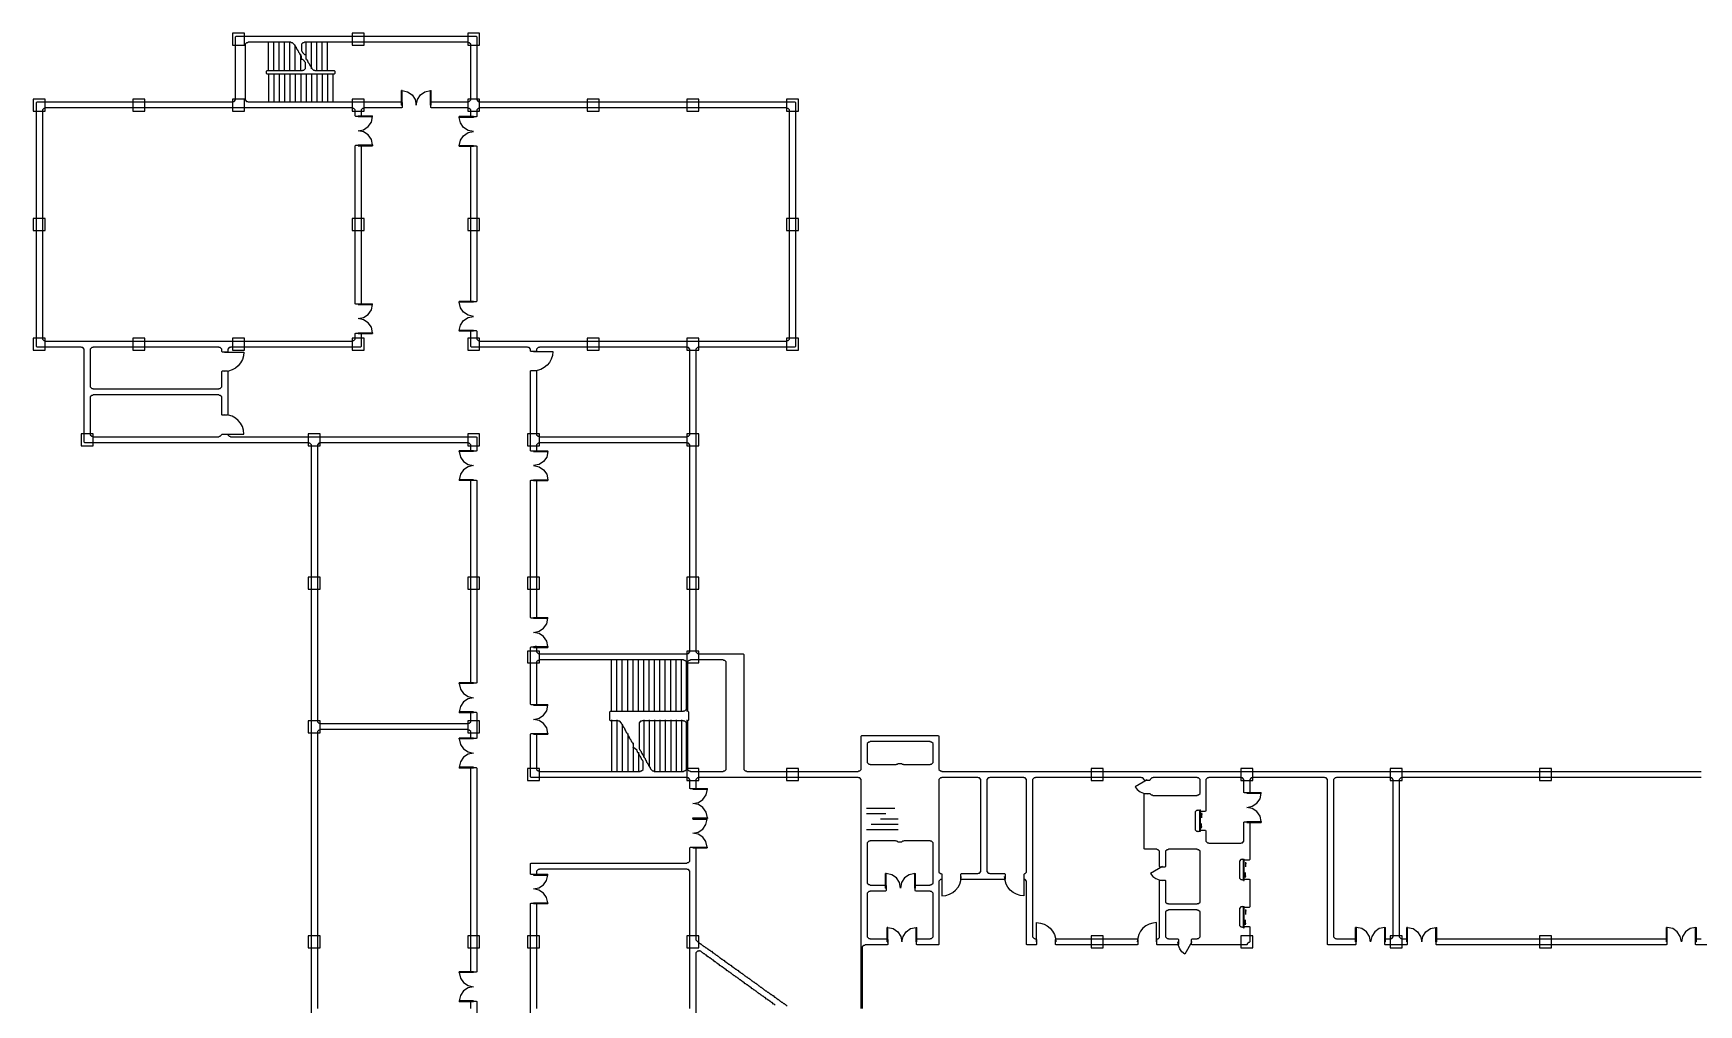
# Model space of a CAD drawing. Header units: metres. Extents: x 17250 to 146550, y 15000 to 99000.
# Drawn here: x 17250 to 100833, y 50252 to 99000 of the extents above; entities that cross this region are included whole.
import ezdxf

# ---------------------------------------------------------------- set-up
doc = ezdxf.new("R2010")
doc.units = ezdxf.units.M
for name, color, linetype in [('COL', 5, 'Continuous'), ('DOOR', 30, 'Continuous'), ('STAIR', 7, 'Continuous'), ('WALL', 8, 'Continuous')]:
    doc.layers.add(name, color=color, linetype=linetype)

msp = doc.modelspace()

# ---------------------------------------------------------------- linework, layer by layer
at = {"layer": 'COL'}
for points in [[(27250, 98400), (27850, 98400), (27850, 99000), (27250, 99000), (27250, 98400)], [(33250, 98400), (33850, 98400), (33850, 99000), (33250, 99000), (33250, 98400)], [(39050, 98400), (39650, 98400), (39650, 99000), (39050, 99000), (39050, 98400)], [(17250, 95100), (17850, 95100), (17850, 95700), (17250, 95700), (17250, 95100)], [(22250, 95100), (22850, 95100), (22850, 95700), (22250, 95700), (22250, 95100)], [(27250, 95100), (27850, 95100), (27850, 95700), (27250, 95700), (27250, 95100)], [(33250, 95100), (33850, 95100), (33850, 95700), (33250, 95700), (33250, 95100)], [(39050, 95100), (39650, 95100), (39650, 95700), (39050, 95700), (39050, 95100)], [(45050, 95100), (45650, 95100), (45650, 95700), (45050, 95700), (45050, 95100)], [(50050, 95100), (50650, 95100), (50650, 95700), (50050, 95700), (50050, 95100)], [(55050, 95100), (55650, 95100), (55650, 95700), (55050, 95700), (55050, 95100)], [(17250, 89100), (17850, 89100), (17850, 89700), (17250, 89700), (17250, 89100)], [(33250, 89100), (33850, 89100), (33850, 89700), (33250, 89700), (33250, 89100)], [(39050, 89100), (39650, 89100), (39650, 89700), (39050, 89700), (39050, 89100)], [(55050, 89100), (55650, 89100), (55650, 89700), (55050, 89700), (55050, 89100)], [(17250, 83100), (17850, 83100), (17850, 83700), (17250, 83700), (17250, 83100)], [(22250, 83100), (22850, 83100), (22850, 83700), (22250, 83700), (22250, 83100)], [(27250, 83100), (27850, 83100), (27850, 83700), (27250, 83700), (27250, 83100)], [(33250, 83100), (33850, 83100), (33850, 83700), (33250, 83700), (33250, 83100)], [(39050, 83100), (39650, 83100), (39650, 83700), (39050, 83700), (39050, 83100)], [(45050, 83100), (45650, 83100), (45650, 83700), (45050, 83700), (45050, 83100)], [(50050, 83100), (50650, 83100), (50650, 83700), (50050, 83700), (50050, 83100)], [(55050, 83100), (55650, 83100), (55650, 83700), (55050, 83700), (55050, 83100)], [(19650, 78300), (20250, 78300), (20250, 78900), (19650, 78900), (19650, 78300)], [(31050, 78300), (31650, 78300), (31650, 78900), (31050, 78900), (31050, 78300)], [(39050, 78300), (39650, 78300), (39650, 78900), (39050, 78900), (39050, 78300)], [(42050, 78300), (42650, 78300), (42650, 78900), (42050, 78900), (42050, 78300)], [(50050, 78300), (50650, 78300), (50650, 78900), (50050, 78900), (50050, 78300)], [(31050, 71100), (31650, 71100), (31650, 71700), (31050, 71700), (31050, 71100)], [(39050, 71100), (39650, 71100), (39650, 71700), (39050, 71700), (39050, 71100)], [(42050, 71100), (42650, 71100), (42650, 71700), (42050, 71700), (42050, 71100)], [(50050, 71100), (50650, 71100), (50650, 71700), (50050, 71700), (50050, 71100)], [(42650, 67400), (42650, 68000), (42050, 68000), (42050, 67400), (42650, 67400)], [(50650, 67400), (50650, 68000), (50050, 68000), (50050, 67400), (50650, 67400)], [(31050, 63900), (31650, 63900), (31650, 64500), (31050, 64500), (31050, 63900)], [(39050, 63900), (39650, 63900), (39650, 64500), (39050, 64500), (39050, 63900)], [(42050, 61500), (42650, 61500), (42650, 62100), (42050, 62100), (42050, 61500)], [(50050, 61500), (50650, 61500), (50650, 62100), (50050, 62100), (50050, 61500)], [(55050, 61500), (55650, 61500), (55650, 62100), (55050, 62100), (55050, 61500)], [(70350, 61500), (70950, 61500), (70950, 62100), (70350, 62100), (70350, 61500)], [(77850, 61500), (78450, 61500), (78450, 62100), (77850, 62100), (77850, 61500)], [(85950, 61500), (85950, 62100), (85350, 62100), (85350, 61500), (85950, 61500)], [(93450, 61500), (93450, 62100), (92850, 62100), (92850, 61500), (93450, 61500)], [(31050, 53100), (31650, 53100), (31650, 53700), (31050, 53700), (31050, 53100)], [(39050, 53100), (39650, 53100), (39650, 53700), (39050, 53700), (39050, 53100)], [(42050, 53100), (42650, 53100), (42650, 53700), (42050, 53700), (42050, 53100)], [(50050, 53100), (50650, 53100), (50650, 53700), (50050, 53700), (50050, 53100)], [(70350, 53100), (70950, 53100), (70950, 53700), (70350, 53700), (70350, 53100)], [(77850, 53100), (78450, 53100), (78450, 53700), (77850, 53700), (77850, 53100)], [(85950, 53100), (85950, 53700), (85350, 53700), (85350, 53100), (85950, 53100)], [(93450, 53100), (93450, 53700), (92850, 53700), (92850, 53100), (93450, 53100)]]:
    msp.add_lwpolyline(points, close=True, dxfattribs=at)
at = {"layer": 'DOOR'}
for points in [[(35722, 95400), (35722, 96131)], [(35759, 96131), (35722, 96131)], [(35759, 96131), (36038, 96068), (36264, 95910), (36416, 95680), (36472, 95400)], [(35759, 95400), (35759, 96131)], [(36472, 95400), (36527, 95680), (36679, 95910), (36906, 96068), (37184, 96131)], [(37184, 95400), (37184, 96131)], [(37184, 96131), (37222, 96131)], [(37222, 95400), (37222, 96131)], [(35722, 95400), (35759, 95400)], [(37222, 95400), (37184, 95400)], [(33550, 94858), (34281, 94858)], [(33550, 94858), (33550, 94820)], [(33550, 94820), (34281, 94820)], [(33550, 94108), (33830, 94163), (34060, 94315), (34218, 94541), (34281, 94820)], [(34281, 94820), (34281, 94858)], [(39350, 94820), (38619, 94820)], [(38619, 94782), (38619, 94820)], [(39350, 94782), (38619, 94782)], [(39350, 94070), (39070, 94125), (38840, 94277), (38682, 94504), (38619, 94782)], [(39350, 94820), (39350, 94782)], [(34281, 93395), (34218, 93674), (34060, 93900), (33830, 94052), (33550, 94108)], [(38619, 93357), (38682, 93636), (38840, 93862), (39070, 94014), (39350, 94070)], [(33550, 93395), (34281, 93395)], [(33550, 93358), (33550, 93395)], [(33550, 93358), (34281, 93358)], [(34281, 93395), (34281, 93358)], [(39350, 93357), (38619, 93357)], [(38619, 93357), (38619, 93320)], [(39350, 93320), (38619, 93320)], [(39350, 93320), (39350, 93357)], [(33550, 85432), (34281, 85432)], [(33550, 85432), (33550, 85394)], [(33550, 85394), (34281, 85394)], [(33550, 84682), (33830, 84738), (34060, 84890), (34218, 85116), (34281, 85394)], [(34281, 85394), (34281, 85432)], [(39350, 85545), (38619, 85545)], [(38619, 85507), (38619, 85545)], [(39350, 85507), (38619, 85507)], [(39350, 84795), (39070, 84851), (38840, 85003), (38682, 85229), (38619, 85507)], [(39350, 85545), (39350, 85507)], [(34281, 83969), (34218, 84248), (34060, 84474), (33830, 84626), (33550, 84682)], [(38619, 84082), (38682, 84361), (38840, 84587), (39070, 84739), (39350, 84795)], [(33550, 83969), (34281, 83969)], [(33550, 83932), (33550, 83969)], [(33550, 83932), (34281, 83932)], [(34281, 83969), (34281, 83932)], [(39350, 84082), (38619, 84082)], [(38619, 84082), (38619, 84045)], [(39350, 84045), (38619, 84045)], [(39350, 84045), (39350, 84082)], [(26850, 83002), (27820, 83002)], [(27820, 83002), (27800, 82807), (27744, 82624), (27654, 82460), (27536, 82316), (27392, 82198), (27228, 82108), (27045, 82052), (26850, 82032)], [(42350, 83029), (43320, 83029)], [(43320, 83029), (43300, 82834), (43244, 82651), (43154, 82487), (43036, 82343), (42892, 82225), (42728, 82135), (42545, 82079), (42350, 82059)], [(27820, 78885), (27800, 79081), (27744, 79263), (27654, 79428), (27536, 79571), (27392, 79690), (27228, 79779), (27045, 79836), (26850, 79855)], [(26850, 78885), (27820, 78885)], [(39350, 78053), (38619, 78053)], [(38619, 78015), (38619, 78053)], [(38619, 78015), (38682, 77737), (38840, 77510), (39070, 77358), (39350, 77303)], [(39350, 78015), (38619, 78015)], [(39350, 78053), (39350, 78015)], [(42350, 78053), (43081, 78053)], [(42350, 78053), (42350, 78015)], [(43081, 78015), (43018, 77737), (42860, 77510), (42630, 77358), (42350, 77303)], [(42350, 78015), (43081, 78015)], [(43081, 78015), (43081, 78053)], [(39350, 77303), (39070, 77247), (38840, 77095), (38682, 76869), (38619, 76590)], [(42350, 77303), (42630, 77247), (42860, 77095), (43018, 76869), (43081, 76590)], [(39350, 76590), (38619, 76590)], [(38619, 76590), (38619, 76553)], [(39350, 76553), (38619, 76553)], [(39350, 76553), (39350, 76590)], [(42350, 76590), (43081, 76590)], [(42350, 76553), (42350, 76590)], [(42350, 76553), (43081, 76553)], [(43081, 76590), (43081, 76553)], [(42350, 69684), (43081, 69684)], [(42350, 69684), (42350, 69646)], [(42350, 69646), (43081, 69646)], [(42350, 68934), (42630, 68989), (42860, 69141), (43018, 69368), (43081, 69646)], [(43081, 69646), (43081, 69684)], [(43081, 68221), (43018, 68500), (42860, 68726), (42630, 68878), (42350, 68934)], [(42350, 68221), (43081, 68221)], [(42350, 68184), (42350, 68221)], [(42350, 68184), (43081, 68184)], [(43081, 68221), (43081, 68184)], [(39350, 66406), (38619, 66406)], [(38619, 66368), (38619, 66406)], [(38619, 66368), (38682, 66090), (38840, 65863), (39070, 65711), (39350, 65656)], [(39350, 66368), (38619, 66368)], [(39350, 66406), (39350, 66368)], [(39350, 65656), (39070, 65600), (38840, 65448), (38682, 65222), (38619, 64943)], [(42350, 65322), (43081, 65322)], [(42350, 65322), (42350, 65285)], [(42350, 65285), (43081, 65285)], [(42350, 64572), (42630, 64628), (42860, 64780), (43018, 65006), (43081, 65285)], [(43081, 65285), (43081, 65322)], [(39350, 64943), (38619, 64943)], [(38619, 64943), (38619, 64906)], [(39350, 64906), (38619, 64906)], [(39350, 64906), (39350, 64943)], [(43081, 63860), (43018, 64138), (42860, 64365), (42630, 64517), (42350, 64572)], [(39350, 63629), (38619, 63629)], [(38619, 63591), (38619, 63629)], [(38619, 63591), (38682, 63313), (38840, 63086), (39070, 62934), (39350, 62879)], [(39350, 63591), (38619, 63591)], [(39350, 63629), (39350, 63591)], [(42350, 63860), (43081, 63860)], [(42350, 63822), (42350, 63860)], [(42350, 63822), (43081, 63822)], [(43081, 63860), (43081, 63822)], [(39350, 62879), (39070, 62823), (38840, 62671), (38682, 62445), (38619, 62166)], [(39350, 62166), (38619, 62166)], [(38619, 62166), (38619, 62129)], [(39350, 62129), (38619, 62129)], [(39350, 62129), (39350, 62166)], [(50350, 61100), (51081, 61100)], [(50350, 61100), (50350, 61062)], [(50350, 61062), (51081, 61062)], [(50350, 60350), (50630, 60405), (50860, 60557), (51018, 60784), (51081, 61062)], [(51081, 61062), (51081, 61100)], [(73150, 61540), (72544, 61190)], [(72544, 61190), (72656, 61044), (72800, 60934), (72967, 60864), (73150, 60840)], [(51081, 59637), (51018, 59916), (50860, 60142), (50630, 60294), (50350, 60350)], [(78150, 60903), (78881, 60903)], [(78150, 60903), (78150, 60865)], [(78150, 60865), (78881, 60865)], [(78150, 60153), (78430, 60209), (78660, 60361), (78818, 60587), (78881, 60865)], [(78881, 60865), (78881, 60903)], [(50350, 59637), (51081, 59637)], [(50350, 59600), (50350, 59637)], [(50350, 59600), (51068, 59600)], [(50350, 59600), (50350, 59563)], [(50350, 59600), (51081, 59600)], [(50350, 59563), (51068, 59563)], [(50350, 58863), (50625, 58918), (50851, 59067), (51006, 59289), (51068, 59563)], [(51068, 59563), (51068, 59600)], [(51081, 59637), (51081, 59600)], [(75792, 60023), (75827, 60023)], [(75792, 59490), (75792, 60023)], [(75827, 59490), (75792, 59490)], [(75792, 58956), (75792, 59490)], [(75827, 59490), (75827, 60023)], [(75827, 58956), (75827, 59490)], [(75885, 59875), (75885, 59629)], [(75885, 59875), (75899, 59790)], [(75899, 59790), (75885, 59790)], [(75885, 59104), (75885, 59350)], [(78881, 59440), (78818, 59719), (78660, 59945), (78430, 60097), (78150, 60153)], [(78150, 59440), (78881, 59440)], [(78150, 59403), (78150, 59440)], [(78150, 59403), (78881, 59403)], [(78881, 59440), (78881, 59403)], [(51068, 58163), (51006, 58437), (50851, 58659), (50625, 58808), (50350, 58863)], [(75792, 58956), (75827, 58956)], [(75899, 59190), (75885, 59190)], [(75885, 59104), (75899, 59190)], [(50350, 58163), (51068, 58163)], [(50350, 58126), (50350, 58163)], [(50350, 58126), (51068, 58126)], [(51068, 58163), (51068, 58126)], [(73930, 57187), (73324, 56837)], [(73324, 56837), (73436, 56690), (73580, 56580), (73747, 56511), (73930, 56487)], [(77992, 57556), (78027, 57556)], [(77992, 57022), (77992, 57556)], [(78027, 57022), (77992, 57022)], [(77992, 56489), (77992, 57022)], [(78027, 57022), (78027, 57556)], [(78027, 56489), (78027, 57022)], [(78085, 57408), (78085, 57162)], [(78085, 57408), (78099, 57322)], [(78099, 57322), (78085, 57322)], [(78085, 56637), (78085, 56883)], [(42350, 56796), (43068, 56796)], [(42350, 56796), (42350, 56759)], [(42350, 56759), (43068, 56759)], [(42350, 56060), (42625, 56114), (42851, 56263), (43006, 56486), (43068, 56759)], [(43068, 55360), (43006, 55633), (42851, 55856), (42625, 56005), (42350, 56060)], [(43068, 56759), (43068, 56796)], [(60024, 56100), (60024, 56831)], [(60062, 56831), (60024, 56831)], [(60024, 56100), (60062, 56100)], [(60062, 56100), (60062, 56831)], [(60774, 56100), (60719, 56380), (60567, 56610), (60340, 56768), (60062, 56831)], [(61487, 56831), (61208, 56768), (60982, 56610), (60830, 56380), (60774, 56100)], [(61487, 56100), (61487, 56831)], [(61487, 56831), (61524, 56831)], [(61524, 56100), (61487, 56100)], [(61524, 56100), (61524, 56831)], [(62855, 56686), (62855, 55716)], [(62855, 55716), (63050, 55735), (63232, 55792), (63397, 55881), (63540, 56000), (63659, 56143), (63748, 56308), (63805, 56490), (63825, 56686)], [(66971, 55716), (66775, 55735), (66593, 55792), (66428, 55881), (66285, 56000), (66166, 56143), (66077, 56308), (66020, 56490), (66001, 56686)], [(66971, 56686), (66971, 55716)], [(77992, 56489), (78027, 56489)], [(78099, 56723), (78085, 56723)], [(78085, 56637), (78099, 56723)], [(42350, 55360), (43068, 55360)], [(42350, 55323), (42350, 55360)], [(42350, 55323), (43068, 55323)], [(43068, 55360), (43068, 55323)], [(77992, 55178), (78027, 55178)], [(77992, 54645), (77992, 55178)], [(78027, 54645), (78027, 55178)], [(67600, 53400), (67600, 54370)], [(67600, 54370), (67795, 54350), (67977, 54294), (68142, 54204), (68286, 54086), (68404, 53942), (68494, 53778), (68550, 53595), (68570, 53400)], [(73629, 54370), (73433, 54350), (73251, 54294), (73086, 54204), (72943, 54086), (72824, 53942), (72735, 53778), (72678, 53595), (72659, 53400)], [(73629, 53400), (73629, 54370)], [(78027, 54645), (77992, 54645)], [(77992, 54112), (77992, 54645)], [(78027, 54112), (78027, 54645)], [(78085, 55030), (78085, 54785)], [(78085, 55030), (78099, 54945)], [(78099, 54945), (78085, 54945)], [(78085, 54260), (78085, 54506)], [(78099, 54345), (78085, 54345)], [(78085, 54260), (78099, 54345)], [(60096, 53400), (60096, 54131)], [(60133, 54131), (60096, 54131)], [(60133, 54131), (60412, 54068), (60638, 53910), (60790, 53680), (60846, 53400)], [(60133, 53400), (60133, 54131)], [(60846, 53400), (60901, 53680), (61053, 53910), (61280, 54068), (61558, 54131)], [(61558, 53400), (61558, 54131)], [(61558, 54131), (61596, 54131)], [(61596, 53400), (61596, 54131)], [(77992, 54112), (78027, 54112)], [(83616, 53400), (83616, 54131)], [(83654, 54131), (83616, 54131)], [(83654, 53400), (83654, 54131)], [(84366, 53400), (84311, 53680), (84159, 53910), (83932, 54068), (83654, 54131)], [(85079, 54131), (84800, 54068), (84574, 53910), (84422, 53680), (84366, 53400)], [(85079, 53400), (85079, 54131)], [(85079, 54131), (85116, 54131)], [(85116, 53400), (85116, 54131)], [(86184, 53400), (86184, 54131)], [(86221, 54131), (86184, 54131)], [(86221, 54131), (86500, 54068), (86726, 53910), (86878, 53680), (86934, 53400)], [(86221, 53400), (86221, 54131)], [(86934, 53400), (86989, 53680), (87141, 53910), (87368, 54068), (87646, 54131)], [(87646, 53400), (87646, 54131)], [(87646, 54131), (87684, 54131)], [(87684, 53400), (87684, 54131)], [(99216, 53400), (99216, 54131)], [(99254, 54131), (99216, 54131)], [(99254, 53400), (99254, 54131)], [(99966, 53400), (99911, 53680), (99759, 53910), (99532, 54068), (99254, 54131)], [(100679, 54131), (100400, 54068), (100174, 53910), (100022, 53680), (99966, 53400)], [(100679, 53400), (100679, 54131)], [(100679, 54131), (100716, 54131)], [(100716, 53400), (100716, 54131)], [(60096, 53400), (60133, 53400)], [(61596, 53400), (61558, 53400)], [(75045, 52794), (74899, 52906), (74789, 53050), (74719, 53217), (74695, 53400)], [(75395, 53400), (75045, 52794)], [(83616, 53400), (83654, 53400)], [(85116, 53400), (85079, 53400)], [(86184, 53400), (86221, 53400)], [(87684, 53400), (87646, 53400)], [(99216, 53400), (99254, 53400)], [(100716, 53400), (100679, 53400)], [(39350, 51902), (38619, 51902)], [(38619, 51864), (38619, 51902)], [(38619, 51864), (38682, 51586), (38840, 51359), (39070, 51207), (39350, 51152)], [(39350, 51864), (38619, 51864)], [(39350, 51902), (39350, 51864)], [(39350, 51152), (39070, 51096), (38840, 50944), (38682, 50718), (38619, 50439)], [(39350, 50439), (38619, 50439)], [(38619, 50439), (38619, 50402)], [(39350, 50402), (38619, 50402)], [(39350, 50402), (39350, 50439)]]:
    msp.add_lwpolyline(points, dxfattribs=at)
at = {"layer": 'STAIR'}
for p, q in [((29050, 97110), (29050, 98580)), ((29320, 97110), (29320, 98580)), ((29590, 97110), (29590, 98580)), ((29860, 97110), (29860, 98580)), ((30130, 97110), (30130, 98580)), ((30400, 97110), (30400, 98416)), ((30670, 97110), (30670, 97949)), ((30940, 97681), (30940, 98580)), ((31210, 97214), (31210, 98580)), ((31480, 97110), (31480, 98580)), ((31750, 97110), (31750, 98580)), ((32020, 97110), (32020, 98580)), ((29050, 96990), (29050, 95520)), ((29320, 96990), (29320, 95520)), ((29590, 96990), (29590, 95520)), ((29860, 96990), (29860, 95520)), ((30130, 96990), (30130, 95520)), ((30400, 96990), (30400, 95520)), ((30670, 96990), (30670, 95520)), ((30940, 96990), (30940, 95520)), ((31210, 96990), (31210, 95520)), ((31480, 96990), (31480, 95520)), ((31750, 96990), (31750, 95520)), ((32020, 96990), (32020, 95520)), ((32290, 96990), (32290, 95520)), ((46270, 64960), (46270, 67580)), ((46540, 64960), (46540, 67580)), ((46810, 64960), (46810, 67580)), ((47080, 64960), (47080, 67580)), ((47350, 64960), (47350, 67580)), ((47620, 64960), (47620, 67580)), ((47890, 64960), (47890, 67580)), ((48160, 64960), (48160, 67580)), ((48430, 64960), (48430, 67580)), ((48700, 64960), (48700, 67580)), ((48970, 64960), (48970, 67580)), ((49240, 64960), (49240, 67580)), ((49510, 64960), (49510, 67580)), ((49780, 64960), (49780, 67580)), ((50050, 67580), (50050, 64960)), ((46270, 64540), (46270, 61920)), ((46540, 64540), (46540, 61920)), ((47890, 64540), (47890, 62659)), ((48160, 64540), (48160, 62191)), ((48430, 64540), (48430, 61920)), ((48700, 64540), (48700, 61920)), ((48970, 64540), (48970, 61920)), ((49240, 64540), (49240, 61920)), ((49510, 64540), (49510, 61920)), ((49780, 64540), (49780, 61920)), ((50050, 64540), (50050, 61920)), ((46810, 64329), (46810, 61920)), ((47080, 63861), (47080, 61920)), ((47350, 63394), (47350, 61920)), ((47620, 62926), (47620, 61920)), ((59070, 60120), (60496, 60120)), ((59070, 59850), (60029, 59850)), ((59761, 59580), (60660, 59580)), ((59070, 59040), (60660, 59040)), ((59294, 59310), (60660, 59310))]:
    msp.add_line(p, q, dxfattribs=at)
at = {"layer": 'WALL'}
for points in [[(31205, 35655), (31205, 78355), (31130, 78430), (31080, 78430), (31055, 78455), (19830, 78455), (19805, 78480), (19805, 83155), (19730, 83230), (19680, 83230), (19655, 83255), (17430, 83255), (17405, 83280), (17405, 95530), (17430, 95555), (27255, 95555), (27280, 95580), (27330, 95580), (27405, 95655), (27405, 98830), (27430, 98855), (39480, 98855), (39505, 98830), (39505, 95655), (39580, 95580), (39630, 95580), (39655, 95555), (55480, 95555), (55505, 95530), (55505, 83280), (55480, 83255), (50655, 83255), (50630, 83230), (50580, 83230), (50505, 83155), (50505, 67955), (50580, 67880), (50630, 67880), (50655, 67855), (52880, 67855), (52905, 67830), (52905, 62055), (52980, 61980), (53030, 61980), (53055, 61955), (58655, 61955), (58680, 61980), (58730, 61980), (58805, 62055), (58805, 63730), (58830, 63755), (62680, 63755), (62705, 63730), (62705, 62055), (62780, 61980), (62830, 61980), (62855, 61955), (100955, 61955)], [(58805, 50055), (58805, 61555), (58730, 61630), (58680, 61630), (58655, 61655), (50655, 61655), (50630, 61630), (50580, 61630), (50505, 61555), (50505, 61105), (50480, 61080), (50230, 61080), (50205, 61105), (50205, 61555), (50130, 61630), (50080, 61630), (50055, 61655), (42230, 61655), (42205, 61680), (42205, 63830), (42230, 63855), (42480, 63855), (42505, 63830), (42505, 62055), (42580, 61980), (42630, 61980), (42655, 61955), (47705, 61955), (47730, 61980), (47780, 61980), (47855, 62055), (47855, 62480), (47830, 62505), (47830, 62530), (47780, 62580), (47780, 62605), (47755, 62630), (47755, 62655), (47730, 62680), (47730, 62705), (47680, 62755), (47680, 62780), (47655, 62805), (47655, 62830), (47630, 62855), (47630, 62880), (47580, 62930), (47580, 62955), (47555, 62980), (47555, 63005), (47430, 63130), (47380, 63130), (47355, 63155), (47355, 63180), (47380, 63205), (47380, 63305), (47355, 63330), (47355, 63355), (47305, 63405), (47305, 63430), (47280, 63455), (47280, 63480), (47255, 63505), (47255, 63530), (47205, 63580), (47205, 63605), (47180, 63630), (47180, 63655), (47155, 63680), (47155, 63705), (47105, 63755), (47105, 63780), (47080, 63805), (47080, 63830), (47055, 63855), (47055, 63880), (47005, 63930), (47005, 63955), (46980, 63980), (46980, 64005), (46955, 64030), (46955, 64055), (46930, 64080), (46930, 64105), (46880, 64155), (46880, 64180), (46855, 64205), (46855, 64230), (46830, 64255), (46830, 64280), (46780, 64330), (46780, 64355), (46755, 64380), (46755, 64405), (46680, 64480), (46630, 64480), (46605, 64505), (46205, 64505), (46180, 64530), (46180, 64955), (46205, 64980), (49880, 64980), (49905, 65005), (49955, 65005), (50030, 65080), (50030, 67455), (49955, 67530), (49905, 67530), (49880, 67555), (42655, 67555), (42630, 67530), (42580, 67530), (42505, 67455), (42505, 65330), (42480, 65305), (42230, 65305), (42205, 65330), (42205, 68180), (42230, 68205), (42380, 68205), (42405, 68230), (42455, 68230), (42480, 68255), (42505, 68230), (42505, 67955), (42580, 67880), (42630, 67880), (42655, 67855), (50055, 67855), (50080, 67880), (50130, 67880), (50205, 67955), (50205, 78355), (50130, 78430), (50080, 78430), (50055, 78455), (42655, 78455), (42630, 78430), (42580, 78430), (42505, 78355), (42505, 78055), (42480, 78030), (42230, 78030), (42205, 78055), (42205, 82055), (42230, 82080), (42480, 82080), (42505, 82055), (42505, 78855), (42580, 78780), (42630, 78780), (42655, 78755), (50055, 78755), (50080, 78780), (50130, 78780), (50205, 78855), (50205, 83155), (50130, 83230), (50080, 83230), (50055, 83255), (42655, 83255), (42630, 83230), (42580, 83230), (42505, 83155), (42505, 83055), (42480, 83030), (42230, 83030), (42205, 83055), (42205, 83155), (42130, 83230), (42080, 83230), (42055, 83255), (39230, 83255), (39205, 83280), (39205, 84055), (39230, 84080), (39480, 84080), (39505, 84055), (39505, 83655), (39580, 83580), (39630, 83580), (39655, 83555), (55055, 83555), (55080, 83580), (55130, 83580), (55205, 83655), (55205, 95155), (55130, 95230), (55080, 95230), (55055, 95255), (39655, 95255), (39630, 95230), (39580, 95230), (39505, 95155), (39505, 94830), (39480, 94805), (39230, 94805), (39205, 94830), (39205, 95155), (39130, 95230), (39080, 95230), (39055, 95255), (37230, 95255), (37205, 95280), (37205, 95530), (37230, 95555), (39055, 95555), (39080, 95580), (39130, 95580), (39205, 95655), (39205, 98455), (39130, 98530), (39080, 98530), (39055, 98555), (30855, 98555), (30830, 98530), (30780, 98530), (30705, 98455), (30705, 98130), (30730, 98105), (30730, 98080), (30755, 98055), (30755, 98030), (30855, 97930), (30905, 97930), (30930, 97905), (30930, 97730), (30980, 97680), (30980, 97655), (31005, 97630), (31005, 97605), (31030, 97580), (31030, 97555), (31080, 97505), (31080, 97480), (31105, 97455), (31105, 97430), (31130, 97405), (31130, 97380), (31180, 97330), (31180, 97305), (31205, 97280), (31205, 97255), (31305, 97155), (31355, 97155), (31380, 97130), (32355, 97130), (32380, 97105), (32380, 96980), (32355, 96955), (28980, 96955), (28955, 96980), (28955, 97105), (28980, 97130), (30755, 97130), (30780, 97155), (30830, 97155), (30905, 97230), (30905, 97530), (30855, 97580), (30855, 97605), (30780, 97680), (30730, 97680), (30705, 97705), (30705, 97855), (30655, 97905), (30655, 97930), (30630, 97955), (30630, 97980), (30580, 98030), (30580, 98055), (30555, 98080), (30555, 98105), (30530, 98130), (30530, 98155), (30480, 98205), (30480, 98230), (30455, 98255), (30455, 98280), (30405, 98330), (30405, 98355), (30380, 98380), (30380, 98405), (30255, 98530), (30205, 98530), (30180, 98555), (28030, 98555), (28005, 98530), (27955, 98530), (27880, 98455), (27880, 95655), (27955, 95580), (28005, 95580), (28030, 95555), (35730, 95555), (35755, 95530), (35755, 95280), (35730, 95255), (33855, 95255), (33830, 95230), (33780, 95230), (33705, 95155), (33705, 94855), (33680, 94830), (33430, 94830), (33405, 94855), (33405, 95155), (33330, 95230), (33280, 95230), (33255, 95255), (17855, 95255), (17830, 95230), (17780, 95230), (17705, 95155), (17705, 83655), (17780, 83580), (17830, 83580), (17855, 83555), (33255, 83555), (33280, 83580), (33330, 83580), (33405, 83655), (33405, 83930), (33430, 83955), (33680, 83955), (33705, 83930), (33705, 83280), (33680, 83255), (27155, 83255), (27130, 83230), (27080, 83230), (27005, 83155), (27005, 83030), (26980, 83005), (26730, 83005), (26705, 83030), (26705, 83155), (26630, 83230), (26580, 83230), (26555, 83255), (20255, 83255), (20230, 83230), (20180, 83230), (20105, 83155), (20105, 81255), (20180, 81180), (20230, 81180), (20255, 81155), (26555, 81155), (26580, 81180), (26630, 81180), (26705, 81255), (26705, 82030), (26730, 82055), (26980, 82055), (27005, 82030), (27005, 79855), (26980, 79830), (26730, 79830), (26705, 79855), (26705, 80755), (26630, 80830), (26580, 80830), (26555, 80855), (20255, 80855), (20230, 80830), (20180, 80830), (20105, 80755), (20105, 78855), (20180, 78780), (20230, 78780), (20255, 78755), (26555, 78755), (26580, 78780), (26630, 78780), (26730, 78880), (26980, 78880), (27080, 78780), (27130, 78780), (27155, 78755), (39480, 78755), (39505, 78730), (39505, 78055), (39480, 78030), (39230, 78030), (39205, 78055), (39205, 78355), (39130, 78430), (39080, 78430), (39055, 78455), (31655, 78455), (31630, 78430), (31580, 78430), (31505, 78355), (31505, 64455), (31580, 64380), (31630, 64380), (31655, 64355), (39055, 64355), (39080, 64380), (39130, 64380), (39205, 64455), (39205, 64905), (39230, 64930), (39480, 64930), (39505, 64905), (39505, 63630), (39480, 63605), (39230, 63605), (39205, 63630), (39205, 63955), (39130, 64030), (39080, 64030), (39055, 64055), (31655, 64055), (31630, 64030), (31580, 64030), (31505, 63955), (31505, 50055)], [(100955, 61655), (85955, 61655), (85930, 61630), (85880, 61630), (85805, 61555), (85805, 53655), (85880, 53580), (85930, 53580), (85955, 53555), (86180, 53555), (86205, 53530), (86205, 53280), (86180, 53255), (85105, 53255), (85080, 53280), (85080, 53530), (85105, 53555), (85355, 53555), (85380, 53580), (85430, 53580), (85505, 53655), (85505, 61555), (85430, 61630), (85380, 61630), (85355, 61655), (82655, 61655), (82630, 61630), (82580, 61630), (82505, 61555), (82505, 53655), (82580, 53580), (82630, 53580), (82655, 53555), (83605, 53555), (83630, 53530), (83630, 53280), (83605, 53255), (82230, 53255), (82205, 53280), (82205, 61555), (82130, 61630), (82080, 61630), (82055, 61655), (78455, 61655), (78430, 61630), (78380, 61630), (78305, 61555), (78305, 60905), (78280, 60880), (78030, 60880), (78005, 60905), (78005, 61555), (77930, 61630), (77880, 61630), (77855, 61655), (76255, 61655), (76230, 61630), (76180, 61630), (76105, 61555), (76105, 59980), (76080, 59955), (75830, 59955), (75780, 60005), (75730, 60005), (75705, 60030), (75680, 60005), (75630, 60005), (75555, 59930), (75555, 59030), (75630, 58955), (75680, 58955), (75705, 58930), (75730, 58955), (75780, 58955), (75830, 59005), (76080, 59005), (76105, 58980), (76105, 58455), (76180, 58380), (76230, 58380), (76255, 58355), (77855, 58355), (77880, 58380), (77930, 58380), (78005, 58455), (78005, 59405), (78030, 59430), (78280, 59430), (78305, 59405), (78305, 57530), (78280, 57505), (78030, 57505), (78005, 57530), (77955, 57530), (77930, 57555), (77905, 57530), (77855, 57530), (77780, 57455), (77780, 56605), (77855, 56530), (77905, 56530), (77930, 56505), (77955, 56530), (78005, 56530), (78030, 56555), (78280, 56555), (78305, 56530), (78305, 55155), (78280, 55130), (78030, 55130), (78005, 55155), (77955, 55155), (77930, 55180), (77905, 55155), (77855, 55155), (77780, 55080), (77780, 54230), (77855, 54155), (77905, 54155), (77930, 54130), (77955, 54155), (78005, 54155), (78030, 54180), (78280, 54180), (78305, 54155), (78305, 53405), (78280, 53380), (78255, 53380), (78180, 53305), (78180, 53280), (78155, 53255), (75405, 53255), (75380, 53280), (75380, 53530), (75405, 53555), (75655, 53555), (75680, 53580), (75730, 53580), (75805, 53655), (75805, 54905), (75730, 54980), (75680, 54980), (75655, 55005), (74230, 55005), (74205, 54980), (74155, 54980), (74080, 54905), (74080, 53655), (74155, 53580), (74205, 53580), (74230, 53555), (74705, 53555), (74730, 53530), (74730, 53280), (74705, 53255), (73655, 53255), (73630, 53280), (73630, 53530), (73655, 53555), (73705, 53555), (73780, 53630), (73780, 56480), (73805, 56505), (74055, 56505), (74080, 56480), (74080, 55405), (74155, 55330), (74205, 55330), (74230, 55305), (75655, 55305), (75680, 55330), (75730, 55330), (75805, 55405), (75805, 57955), (75730, 58030), (75680, 58030), (75655, 58055), (74230, 58055), (74205, 58030), (74155, 58030), (74080, 57955), (74080, 57180), (74055, 57155), (73805, 57155), (73780, 57180), (73780, 57955), (73705, 58030), (73655, 58030), (73630, 58055), (73030, 58055), (73005, 58080), (73005, 60830), (73030, 60855), (73280, 60855), (73355, 60780), (73405, 60780), (73430, 60755), (75655, 60755), (75680, 60780), (75730, 60780), (75805, 60855), (75805, 61555), (75730, 61630), (75680, 61630), (75655, 61655), (73455, 61655), (73430, 61630), (73380, 61630), (73305, 61555), (73305, 61530), (73280, 61505), (73030, 61505), (73005, 61530), (73005, 61555), (72930, 61630), (72880, 61630), (72855, 61655), (67555, 61655), (67530, 61630), (67480, 61630), (67405, 61555), (67405, 53655), (67480, 53580), (67505, 53580), (67530, 53555), (67580, 53555), (67605, 53530), (67605, 53280), (67580, 53255), (67130, 53255), (67105, 53280), (67105, 56455), (67030, 56530), (67005, 56530), (66980, 56555), (66980, 56805), (67005, 56830), (67030, 56830), (67105, 56905), (67105, 61555), (67030, 61630), (66980, 61630), (66955, 61655), (65255, 61655), (65230, 61630), (65180, 61630), (65105, 61555), (65105, 56930), (65180, 56855), (65230, 56855), (65255, 56830), (66005, 56830), (66030, 56805), (66030, 56555), (66005, 56530), (63830, 56530), (63805, 56555), (63805, 56805), (63830, 56830), (64655, 56830), (64680, 56855), (64730, 56855), (64805, 56930), (64805, 61555), (64730, 61630), (64680, 61630), (64655, 61655), (62855, 61655), (62830, 61630), (62780, 61630), (62705, 61555), (62705, 56905), (62780, 56830), (62830, 56830), (62855, 56805), (62855, 56555), (62830, 56530), (62780, 56530), (62705, 56455), (62705, 53280), (62680, 53255), (61605, 53255), (61580, 53280), (61580, 53530), (61605, 53555), (62255, 53555), (62280, 53580), (62330, 53580), (62405, 53655), (62405, 55855), (62330, 55930), (62280, 55930), (62255, 55955), (61530, 55955), (61505, 55980), (61505, 56230), (61530, 56255), (62255, 56255), (62280, 56280), (62330, 56280), (62405, 56355), (62405, 58380), (62330, 58455), (62280, 58455), (62255, 58480), (60955, 58480), (60930, 58455), (60880, 58455), (60830, 58405), (60655, 58405), (60605, 58455), (60555, 58455), (60530, 58480), (59255, 58480), (59230, 58455), (59180, 58455), (59105, 58380), (59105, 56355), (59180, 56280), (59230, 56280), (59255, 56255), (60030, 56255), (60055, 56230), (60055, 55980), (60030, 55955), (59255, 55955), (59230, 55930), (59180, 55930), (59105, 55855), (59105, 53655), (59180, 53580), (59230, 53580), (59255, 53555), (60105, 53555), (60130, 53530), (60130, 53280), (60105, 53255), (59005, 53255), (58980, 53230), (58930, 53230), (58855, 53155), (58855, 50055)], [(50205, 50055), (50205, 56955), (50130, 57030), (50080, 57030), (50055, 57055), (42655, 57055), (42630, 57030), (42580, 57030), (42505, 56955), (42505, 56805), (42480, 56780), (42230, 56780), (42205, 56805), (42205, 57330), (42230, 57355), (50055, 57355), (50080, 57380), (50130, 57380), (50205, 57455), (50205, 58130), (50230, 58155), (50480, 58155), (50505, 58130), (50505, 53505), (50630, 53380), (50655, 53380), (50730, 53305), (50755, 53305), (50830, 53230), (50855, 53230), (50905, 53180), (50930, 53180), (51005, 53105), (51030, 53105), (51080, 53055), (51105, 53055), (51180, 52980), (51205, 52980), (51255, 52930), (51280, 52930), (51355, 52855), (51380, 52855), (51430, 52805), (51455, 52805), (51530, 52730), (51555, 52730), (51605, 52680), (51630, 52680), (51705, 52605), (51730, 52605), (51805, 52530), (51830, 52530), (51880, 52480), (51905, 52480), (51980, 52405), (52005, 52405), (52055, 52355), (52080, 52355), (52155, 52280), (52180, 52280), (52230, 52230), (52255, 52230), (52330, 52155), (52355, 52155), (52405, 52105), (52430, 52105), (52505, 52030), (52530, 52030), (52580, 51980), (52605, 51980), (52680, 51905), (52705, 51905), (52780, 51830), (52805, 51830), (52855, 51780), (52880, 51780), (52955, 51705), (52980, 51705), (53030, 51655), (53055, 51655), (53130, 51580), (53155, 51580), (53205, 51530), (53230, 51530), (53305, 51455), (53330, 51455), (53380, 51405), (53405, 51405), (53480, 51330), (53505, 51330), (53555, 51280), (53580, 51280), (53655, 51205), (53680, 51205), (53755, 51130), (53780, 51130), (53830, 51080), (53855, 51080), (53930, 51005), (53955, 51005), (54005, 50955), (54030, 50955), (54105, 50880), (54130, 50880), (54180, 50830), (54205, 50830), (54280, 50755), (54305, 50755), (54355, 50705), (54380, 50705), (54455, 50630), (54480, 50630), (54530, 50580), (54555, 50580), (54630, 50505), (54655, 50505), (54730, 50430), (54755, 50430), (54805, 50380), (54830, 50380), (54905, 50305), (54930, 50305), (54980, 50255), (55005, 50255), (55080, 50180)], [(42205, 49230), (42205, 55330), (42230, 55355), (42480, 55355), (42505, 55330), (42505, 50055)], [(102205, 53255), (100705, 53255), (100680, 53280), (100680, 53530), (100705, 53555), (100955, 53555)], [(54480, 50230), (54430, 50280), (54405, 50280), (54330, 50355), (54305, 50355), (54255, 50405), (54230, 50405), (54155, 50480), (54130, 50480), (54080, 50530), (54055, 50530), (53980, 50605), (53955, 50605), (53880, 50680), (53855, 50680), (53805, 50730), (53780, 50730), (53705, 50805), (53680, 50805), (53630, 50855), (53605, 50855), (53530, 50930), (53505, 50930), (53455, 50980), (53430, 50980), (53355, 51055), (53330, 51055), (53255, 51130), (53230, 51130), (53180, 51180), (53155, 51180), (53080, 51255), (53055, 51255), (53005, 51305), (52980, 51305), (52905, 51380), (52880, 51380), (52830, 51430), (52805, 51430), (52730, 51505), (52705, 51505), (52630, 51580), (52605, 51580), (52555, 51630), (52530, 51630), (52455, 51705), (52430, 51705), (52380, 51755), (52355, 51755), (52280, 51830), (52255, 51830), (52205, 51880), (52180, 51880), (52105, 51955), (52080, 51955), (52005, 52030), (51980, 52030), (51930, 52080), (51905, 52080), (51830, 52155), (51805, 52155), (51755, 52205), (51730, 52205), (51655, 52280), (51630, 52280), (51580, 52330), (51555, 52330), (51480, 52405), (51455, 52405), (51380, 52480), (51355, 52480), (51305, 52530), (51280, 52530), (51205, 52605), (51180, 52605), (51130, 52655), (51105, 52655), (51030, 52730), (51005, 52730), (50930, 52805), (50905, 52805), (50855, 52855), (50830, 52855), (50755, 52930), (50705, 52930), (50680, 52955), (50655, 52955), (50630, 52930), (50580, 52930), (50505, 52855), (50505, 30855)], [(39205, 50055), (39205, 50405), (39230, 50430), (39480, 50430), (39505, 50405), (39505, 49230)]]:
    msp.add_lwpolyline(points, dxfattribs=at)
for points in [[(33430, 85405), (33405, 85430), (33405, 93355), (33430, 93380), (33680, 93380), (33705, 93355), (33705, 85430), (33680, 85405)], [(39230, 85530), (39205, 85555), (39205, 93330), (39230, 93355), (39480, 93355), (39505, 93330), (39505, 85555), (39480, 85530)], [(39230, 66380), (39205, 66405), (39205, 76555), (39230, 76580), (39480, 76580), (39505, 76555), (39505, 66405), (39480, 66380)], [(42230, 69655), (42205, 69680), (42205, 76555), (42230, 76580), (42480, 76580), (42505, 76555), (42505, 69680), (42480, 69655)], [(50205, 61980), (50230, 61955), (51880, 61955), (51905, 61980), (51955, 61980), (52030, 62055), (52030, 67455), (51955, 67530), (51905, 67530), (51880, 67555), (50230, 67555), (50205, 67530), (50155, 67530), (50080, 67455), (50080, 65005), (50130, 64955), (50130, 64530), (50080, 64480), (50080, 62055), (50155, 61980)], [(48380, 61980), (48405, 61955), (49880, 61955), (49905, 61980), (49955, 61980), (50030, 62055), (50030, 64405), (49955, 64480), (49905, 64480), (49880, 64505), (47805, 64505), (47780, 64480), (47730, 64480), (47655, 64405), (47655, 63105), (47680, 63080), (47680, 63055), (47705, 63030), (47705, 63005), (47755, 62955), (47755, 62930), (47780, 62905), (47780, 62880), (47805, 62855), (47805, 62830), (47855, 62780), (47855, 62755), (47880, 62730), (47880, 62705), (47905, 62680), (47905, 62655), (47955, 62605), (47955, 62580), (47980, 62555), (47980, 62530), (48005, 62505), (48005, 62480), (48030, 62455), (48030, 62430), (48080, 62380), (48080, 62355), (48105, 62330), (48105, 62305), (48130, 62280), (48130, 62255), (48180, 62205), (48180, 62180), (48205, 62155), (48205, 62130), (48230, 62105), (48230, 62080), (48330, 61980)], [(59230, 62330), (59255, 62305), (60555, 62305), (60580, 62330), (60630, 62330), (60655, 62355), (60830, 62355), (60855, 62330), (60905, 62330), (60930, 62305), (62255, 62305), (62280, 62330), (62330, 62330), (62405, 62405), (62405, 63355), (62330, 63430), (62280, 63430), (62255, 63455), (59255, 63455), (59230, 63430), (59180, 63430), (59105, 63355), (59105, 62405), (59180, 62330)], [(39230, 51880), (39205, 51905), (39205, 62130), (39230, 62155), (39480, 62155), (39505, 62130), (39505, 51905), (39480, 51880)], [(68580, 53255), (68555, 53280), (68555, 53530), (68580, 53555), (72655, 53555), (72680, 53530), (72680, 53280), (72655, 53255)], [(87680, 53255), (87655, 53280), (87655, 53530), (87680, 53555), (99205, 53555), (99230, 53530), (99230, 53280), (99205, 53255)]]:
    msp.add_lwpolyline(points, close=True, dxfattribs=at)

doc.saveas('drawing.dxf')
